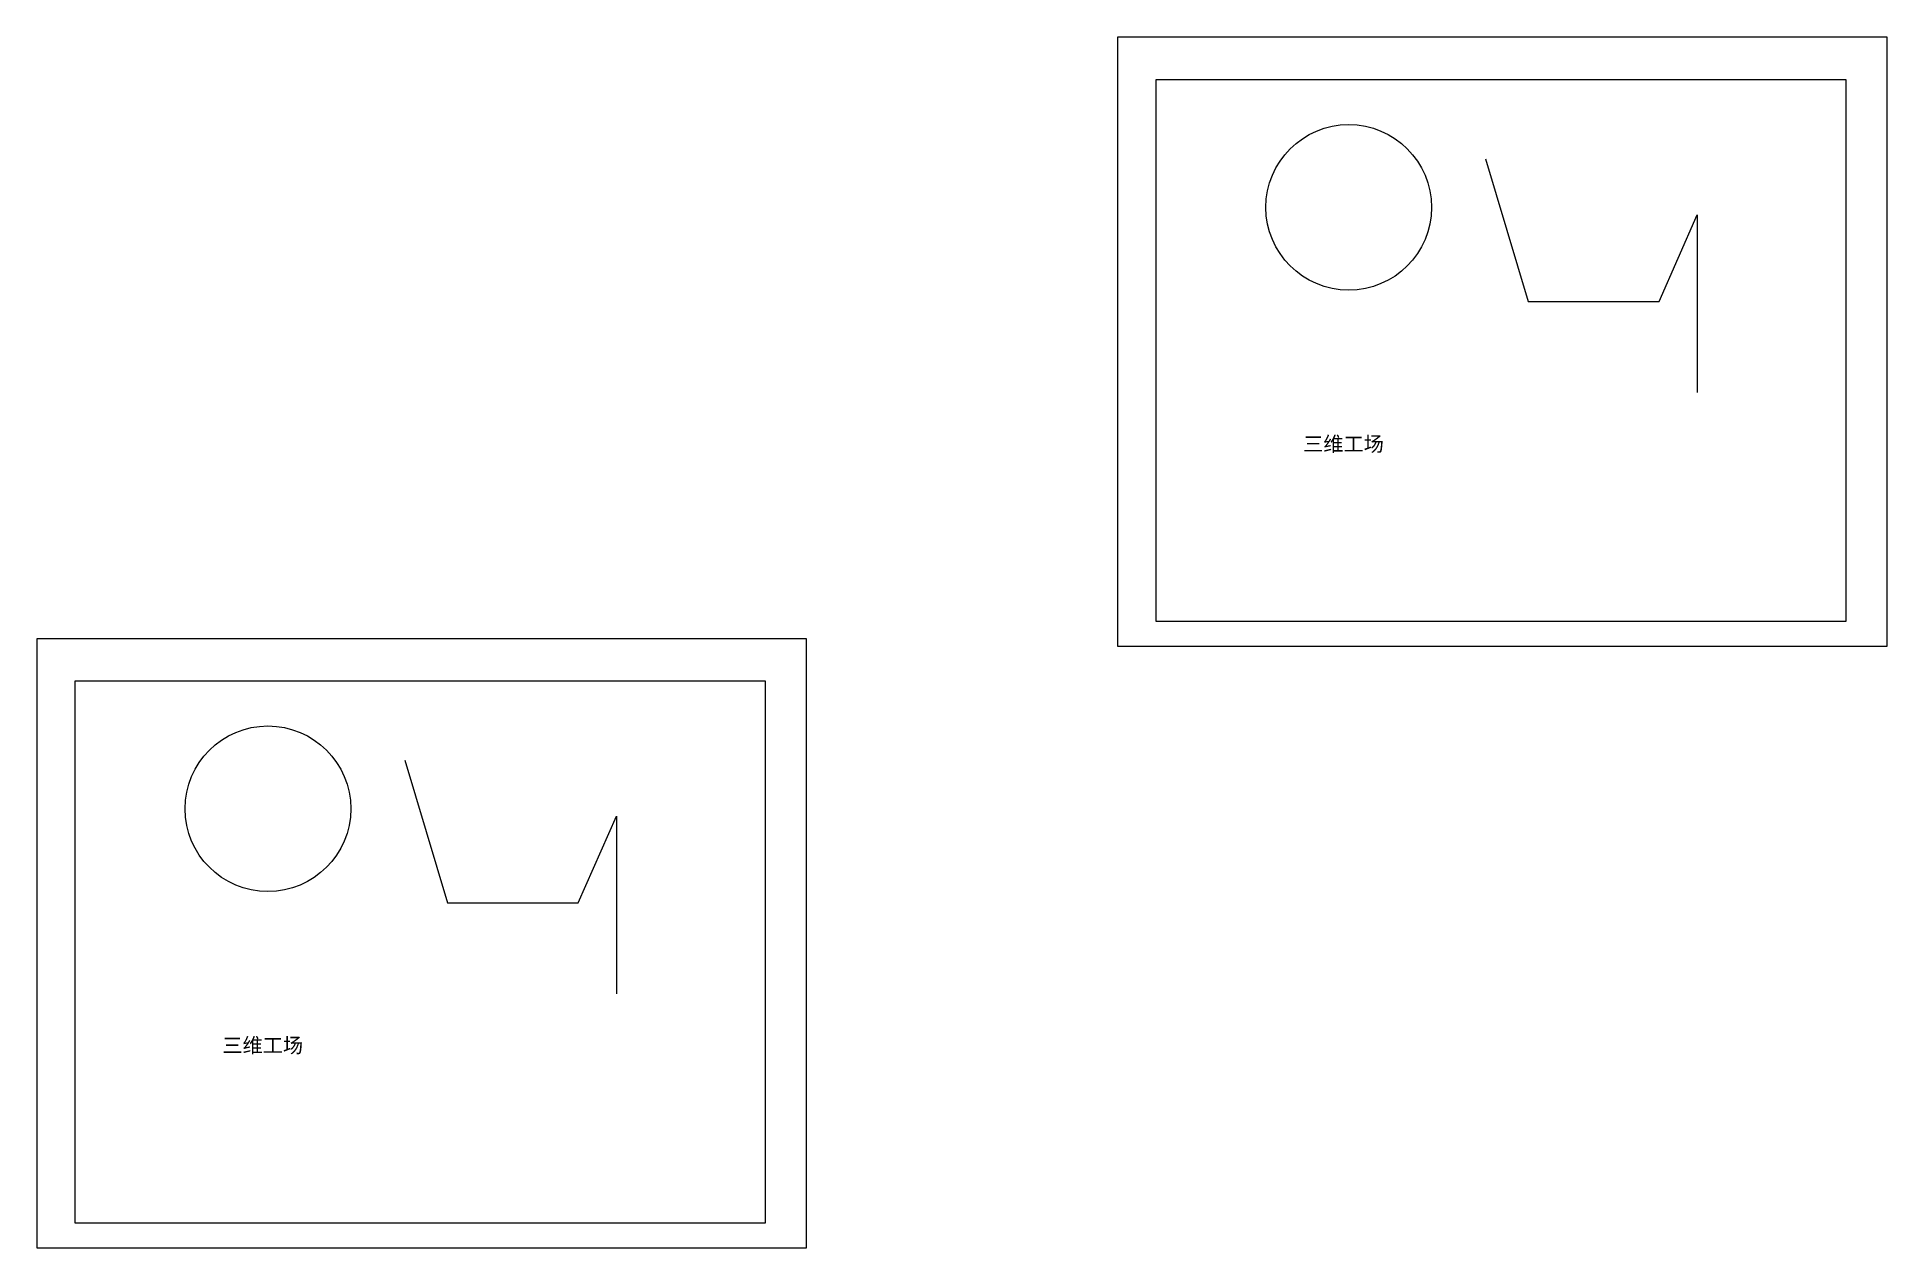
# Model space of a CAD drawing. Header units: millimetres. Extents: x 323 to 6570, y 1161 to 5252.
import ezdxf

# ---------------------------------------------------------------- set-up
doc = ezdxf.new("R2010")
doc.units = ezdxf.units.MM
doc.styles.get("Standard").update_dxf_attribs({"font": 'arial.ttf'})

# ---------------------------------------------------------------- blocks, each defined once
blk = doc.blocks.new('122')
for points in [[(323.5, 3220.3), (2920.5, 3220.3), (2920.5, 1160.9), (323.5, 1160.9)], [(452.6, 3076.4), (2781.5, 3076.4), (2781.5, 1245.3), (452.6, 1245.3)]]:
    blk.add_lwpolyline(points, close=True)
blk.add_lwpolyline([(1564.9, 2808.4), (1708.9, 2327.1), (2150.9, 2327.1), (2280, 2619.8), (2280, 2088.9), (2280, 2019.4)])
blk.add_circle((1103.1, 2644.7), 279.7)
at = {"insert": (949.1, 1870.5), "char_height": 50, "attachment_point": 1}
blk.add_mtext_dynamic_manual_height_columns('{\\fSimSun|b0|i0|c134|p34;三维工场}', width=779.624, gutter_width=12.5, heights=[0], dxfattribs=at)

msp = doc.modelspace()

# ---------------------------------------------------------------- block references
for p in [(3649, 2031.6), (0, 0)]:
    msp.add_blockref('122', p)

doc.saveas('drawing.dxf')
